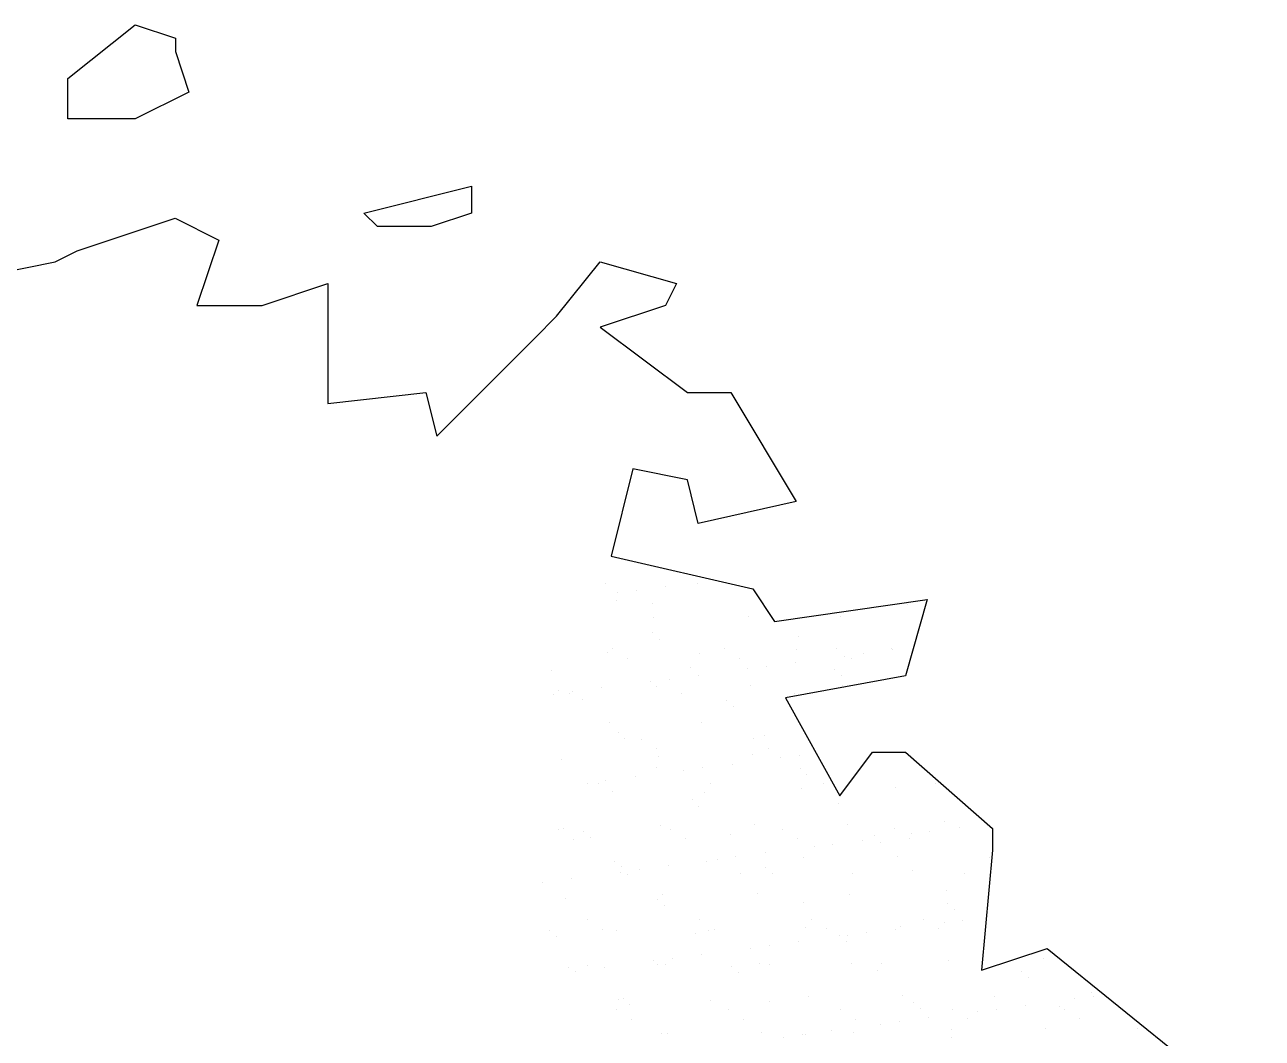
# Model space of a CAD drawing. Header units: millimetres. Extents: x 454 to 24074, y 929 to 15016.
# Drawn here: x 13684 to 14264, y 8238 to 8713 of the extents above; entities that cross this region are included whole.
import ezdxf

# ---------------------------------------------------------------- set-up
doc = ezdxf.new("R2010")
doc.units = ezdxf.units.MM
doc.layers.add('cadblocksdwg.com', color=255, linetype='Continuous')

# ---------------------------------------------------------------- blocks, each defined once
blk = doc.blocks.new('*X18')
at = {"color": 0}
for p, q in [((663.5523, 74.9424), (663.5523, 74.9424)), ((663.6194, 74.9392), (663.6194, 74.9392)), ((663.6546, 74.9419), (663.6546, 74.9419)), ((663.5661, 74.9322), (663.5661, 74.9322)), ((663.5869, 74.935), (663.5869, 74.935)), ((663.5653, 74.9238), (663.5653, 74.9238)), ((663.6052, 74.9204), (663.6052, 74.9204)), ((663.7254, 74.9225), (663.7254, 74.9225)), ((663.8878, 74.9189), (663.8878, 74.9189)), ((663.6064, 74.9049), (663.6064, 74.9049)), ((663.7111, 74.9062), (663.7111, 74.9062)), ((663.8134, 74.9057), (663.8134, 74.9057)), ((663.6051, 74.8874), (663.6051, 74.8874)), ((663.7676, 74.8838), (663.7676, 74.8838)), ((663.6125, 74.8806), (663.6125, 74.8806)), ((663.6845, 74.8699), (663.6845, 74.8699)), ((663.809, 74.8701), (663.809, 74.8701)), ((663.8699, 74.87), (663.8699, 74.87)), ((663.5548, 74.8653), (663.5548, 74.8653)), ((663.5599, 74.8697), (663.5599, 74.8697)), ((663.5768, 74.8589), (663.5768, 74.8589)), ((663.6572, 74.8648), (663.6572, 74.8648)), ((663.7014, 74.8592), (663.7014, 74.8592)), ((663.7652, 74.8687), (663.7652, 74.8687)), ((663.8183, 74.8618), (663.8183, 74.8618)), ((663.8259, 74.8594), (663.8259, 74.8594)), ((663.8391, 74.8646), (663.8391, 74.8646)), ((663.8716, 74.8689), (663.8716, 74.8689)), ((663.4923, 74.8455), (663.4923, 74.8455)), ((663.6473, 74.8487), (663.6473, 74.8487)), ((663.7106, 74.8477), (663.7106, 74.8477)), ((663.7315, 74.8504), (663.7315, 74.8504)), ((663.764, 74.8547), (663.764, 74.8547)), ((663.8074, 74.8473), (663.8074, 74.8473)), ((663.603, 74.8335), (663.603, 74.8335)), ((663.6238, 74.8362), (663.6238, 74.8362)), ((663.6563, 74.8405), (663.6563, 74.8405)), ((663.7136, 74.8291), (663.7136, 74.8291)), ((663.8147, 74.8406), (663.8147, 74.8406)), ((663.816, 74.8286), (663.816, 74.8286)), ((663.4953, 74.8193), (663.4953, 74.8193)), ((663.5009, 74.8239), (663.5009, 74.8239)), ((663.5129, 74.82), (663.5129, 74.82)), ((663.5161, 74.8221), (663.5161, 74.8221)), ((663.5486, 74.8263), (663.5486, 74.8263)), ((663.6089, 74.8278), (663.6089, 74.8278)), ((663.6375, 74.8202), (663.6375, 74.8202)), ((663.7621, 74.8205), (663.7621, 74.8205)), ((663.5271, 74.8136), (663.5271, 74.8136)), ((663.6871, 74.8122), (663.6871, 74.8122)), ((663.6945, 74.8055), (663.6945, 74.8055)), ((663.5574, 74.7882), (663.5574, 74.7882)), ((663.6597, 74.7877), (663.6597, 74.7877)), ((663.5669, 74.7771), (663.5669, 74.7771)), ((663.7293, 74.7736), (663.7293, 74.7736)), ((663.5742, 74.7704), (663.5742, 74.7704)), ((663.5922, 74.7695), (663.5922, 74.7695)), ((663.7168, 74.7697), (663.7168, 74.7697)), ((663.5034, 74.7468), (663.5034, 74.7468)), ((663.6091, 74.7588), (663.6091, 74.7588)), ((663.6115, 74.7507), (663.6115, 74.7507)), ((663.7162, 74.7521), (663.7162, 74.7521)), ((663.7337, 74.759), (663.7337, 74.759)), ((663.7475, 74.749), (663.7475, 74.749)), ((663.7683, 74.7517), (663.7683, 74.7517)), ((663.609, 74.7385), (663.609, 74.7385)), ((663.6398, 74.7348), (663.6398, 74.7348)), ((663.6607, 74.7375), (663.6607, 74.7375)), ((663.6932, 74.7418), (663.6932, 74.7418)), ((663.7691, 74.7371), (663.7691, 74.7371)), ((663.5322, 74.7206), (663.5322, 74.7206)), ((663.5452, 74.7198), (663.5452, 74.7198)), ((663.553, 74.7234), (663.553, 74.7234)), ((663.5855, 74.7276), (663.5855, 74.7276)), ((663.6698, 74.7201), (663.6698, 74.7201)), ((663.7765, 74.7303), (663.7765, 74.7303)), ((663.7944, 74.7203), (663.7944, 74.7203)), ((663.9189, 74.7205), (663.9189, 74.7205)), ((663.5599, 74.7112), (663.5599, 74.7112)), ((663.6622, 74.7107), (663.6622, 74.7107)), ((663.7702, 74.7146), (663.7702, 74.7146)), ((663.8749, 74.7159), (663.8749, 74.7159)), ((663.6489, 74.702), (663.6489, 74.702)), ((663.6562, 74.6952), (663.6562, 74.6952)), ((663.8113, 74.6985), (663.8113, 74.6985)), ((663.929, 74.6784), (663.929, 74.6784)), ((663.5, 74.6691), (663.5, 74.6691)), ((663.5059, 74.6698), (663.5059, 74.6698)), ((663.5286, 74.6669), (663.5286, 74.6669)), ((663.614, 74.6737), (663.614, 74.6737)), ((663.6245, 74.6693), (663.6245, 74.6693)), ((663.7187, 74.675), (663.7187, 74.675)), ((663.7491, 74.6696), (663.7491, 74.6696)), ((663.821, 74.6745), (663.821, 74.6745)), ((663.8737, 74.6698), (663.8737, 74.6698)), ((663.8921, 74.6644), (663.8921, 74.6644)), ((663.9129, 74.6672), (663.9129, 74.6672)), ((663.9454, 74.6715), (663.9454, 74.6715)), ((663.5168, 74.6584), (663.5168, 74.6584)), ((663.536, 74.6601), (663.536, 74.6601)), ((663.6414, 74.6586), (663.6414, 74.6586)), ((663.691, 74.6634), (663.691, 74.6634)), ((663.766, 74.6588), (663.766, 74.6588)), ((663.7844, 74.6503), (663.7844, 74.6503)), ((663.8052, 74.653), (663.8052, 74.653)), ((663.8377, 74.6573), (663.8377, 74.6573)), ((663.8511, 74.662), (663.8511, 74.662)), ((663.8585, 74.6552), (663.8585, 74.6552)), ((663.8905, 74.6591), (663.8905, 74.6591)), ((663.6767, 74.6361), (663.6767, 74.6361)), ((663.6975, 74.6388), (663.6975, 74.6388)), ((663.7301, 74.6431), (663.7301, 74.6431)), ((663.7728, 74.6375), (663.7728, 74.6375)), ((663.8775, 74.6388), (663.8775, 74.6388)), ((663.9798, 74.6383), (663.9798, 74.6383)), ((663.5624, 74.6341), (663.5624, 74.6341)), ((663.5708, 74.6282), (663.5708, 74.6282)), ((663.5899, 74.6246), (663.5899, 74.6246)), ((663.6224, 74.6289), (663.6224, 74.6289)), ((663.6647, 74.6336), (663.6647, 74.6336)), ((663.7308, 74.6269), (663.7308, 74.6269)), ((663.8933, 74.6233), (663.8933, 74.6233)), ((663.4822, 74.6105), (663.4822, 74.6105)), ((663.5147, 74.6147), (663.5147, 74.6147)), ((663.5691, 74.6219), (663.5691, 74.6219)), ((663.5776, 74.6197), (663.5776, 74.6197)), ((663.7021, 74.6199), (663.7021, 74.6199)), ((663.7382, 74.6201), (663.7382, 74.6201)), ((663.8267, 74.6201), (663.8267, 74.6201)), ((663.9513, 74.6204), (663.9513, 74.6204)), ((663.6165, 74.5966), (663.6165, 74.5966)), ((663.7212, 74.5979), (663.7212, 74.5979)), ((663.8235, 74.5974), (663.8235, 74.5974)), ((663.9316, 74.6013), (663.9316, 74.6013)), ((663.5085, 74.5927), (663.5085, 74.5927)), ((663.6106, 74.5918), (663.6106, 74.5918)), ((663.618, 74.585), (663.618, 74.585)), ((663.773, 74.5882), (663.773, 74.5882)), ((663.9331, 74.5869), (663.9331, 74.5869)), ((663.5323, 74.569), (663.5323, 74.569)), ((663.6568, 74.5692), (663.6568, 74.5692)), ((663.7814, 74.5694), (663.7814, 74.5694)), ((663.906, 74.5696), (663.906, 74.5696)), ((663.9404, 74.5801), (663.9404, 74.5801)), ((663.9498, 74.5685), (663.9498, 74.5685)), ((663.4904, 74.5567), (663.4904, 74.5567)), ((663.5491, 74.5582), (663.5491, 74.5582)), ((663.5649, 74.557), (663.5649, 74.557)), ((663.6672, 74.5565), (663.6672, 74.5565)), ((663.6737, 74.5584), (663.6737, 74.5584)), ((663.7753, 74.5604), (663.7753, 74.5604)), ((663.7983, 74.5587), (663.7983, 74.5587)), ((663.8421, 74.5543), (663.8421, 74.5543)), ((663.8746, 74.5586), (663.8746, 74.5586)), ((663.88, 74.5617), (663.88, 74.5617)), ((663.9228, 74.5589), (663.9228, 74.5589)), ((663.9289, 74.5657), (663.9289, 74.5657)), ((663.4977, 74.5499), (663.4977, 74.5499)), ((663.6528, 74.5531), (663.6528, 74.5531)), ((663.7344, 74.5401), (663.7344, 74.5401)), ((663.7669, 74.5444), (663.7669, 74.5444)), ((663.8128, 74.5517), (663.8128, 74.5517)), ((663.8202, 74.545), (663.8202, 74.545)), ((663.8213, 74.5515), (663.8213, 74.5515)), ((663.6593, 74.5302), (663.6593, 74.5302)), ((663.7136, 74.5374), (663.7136, 74.5374)), ((663.511, 74.5156), (663.511, 74.5156)), ((663.5325, 74.518), (663.5325, 74.518)), ((663.5516, 74.516), (663.5516, 74.516)), ((663.6059, 74.5232), (663.6059, 74.5232)), ((663.6099, 74.5195), (663.6099, 74.5195)), ((663.619, 74.5195), (663.619, 74.5195)), ((663.6268, 74.5259), (663.6268, 74.5259)), ((663.6926, 74.5166), (663.6926, 74.5166)), ((663.7237, 74.5208), (663.7237, 74.5208)), ((663.7344, 74.5197), (663.7344, 74.5197)), ((663.826, 74.5203), (663.826, 74.5203)), ((663.855, 74.5131), (663.855, 74.5131)), ((663.859, 74.52), (663.859, 74.52)), ((663.9341, 74.5242), (663.9341, 74.5242)), ((664.0388, 74.5256), (664.0388, 74.5256)), ((663.5191, 74.5118), (663.5191, 74.5118)), ((663.7, 74.5099), (663.7, 74.5099)), ((664.0151, 74.5117), (664.0151, 74.5117)), ((664.0224, 74.505), (664.0224, 74.505)), ((664.0929, 74.4881), (664.0929, 74.4881)), ((663.5674, 74.4799), (663.5674, 74.4799)), ((663.5723, 74.4815), (663.5723, 74.4815)), ((663.5797, 74.4748), (663.5797, 74.4748)), ((663.6698, 74.4794), (663.6698, 74.4794)), ((663.7348, 74.478), (663.7348, 74.478)), ((663.7778, 74.4833), (663.7778, 74.4833)), ((663.8825, 74.4847), (663.8825, 74.4847)), ((663.8948, 74.4766), (663.8948, 74.4766)), ((663.9848, 74.4842), (663.9848, 74.4842)), ((664.0192, 74.474), (664.0192, 74.474)), ((664.0572, 74.4731), (664.0572, 74.4731)), ((664.0735, 74.4812), (664.0735, 74.4812)), ((664.0943, 74.4839), (664.0943, 74.4839)), ((663.5646, 74.4688), (663.5646, 74.4688)), ((663.5814, 74.458), (663.5814, 74.458)), ((663.6891, 74.469), (663.6891, 74.469)), ((663.706, 74.4583), (663.706, 74.4583)), ((663.8137, 74.4692), (663.8137, 74.4692)), ((663.8306, 74.4585), (663.8306, 74.4585)), ((663.9022, 74.4699), (663.9022, 74.4699)), ((663.9115, 74.4599), (663.9115, 74.4599)), ((663.9383, 74.4695), (663.9383, 74.4695)), ((663.9551, 74.4587), (663.9551, 74.4587)), ((663.9658, 74.467), (663.9658, 74.467)), ((663.9866, 74.4697), (663.9866, 74.4697)), ((664.0628, 74.4697), (664.0628, 74.4697)), ((664.0797, 74.4589), (664.0797, 74.4589)), ((663.7262, 74.4438), (663.7262, 74.4438)), ((663.8038, 74.4457), (663.8038, 74.4457)), ((663.8582, 74.4528), (663.8582, 74.4528)), ((663.879, 74.4556), (663.879, 74.4556)), ((663.9366, 74.4472), (663.9366, 74.4472)), ((664.0413, 74.4485), (664.0413, 74.4485)), ((664.1436, 74.448), (664.1436, 74.448)), ((663.6145, 74.4429), (663.6145, 74.4429)), ((663.6215, 74.4424), (663.6215, 74.4424)), ((663.7505, 74.4387), (663.7505, 74.4387)), ((663.7713, 74.4414), (663.7713, 74.4414)), ((663.7746, 74.4415), (663.7746, 74.4415)), ((663.8286, 74.4433), (663.8286, 74.4433)), ((663.937, 74.438), (663.937, 74.438))]:
    blk.add_line(p, q, dxfattribs=at)
blk = doc.blocks.new('Trees side 014_cad-block.com')
at = {"color": 0}
blk.add_lwpolyline([(2285, 5003.3), (2335.1, 5013.3), (2355.1, 5023.3), (2445.2, 5053.3), (2485.3, 5033.3), (2475.2, 5003.3), (2465.2, 4973.3), (2525.3, 4973.3), (2585.4, 4993.3), (2585.4, 4933.2), (2585.4, 4903.2), (2585.4, 4883.2), (2675.5, 4893.2), (2675.5, 4893.2), (2685.5, 4853.2), (2775.6, 4943.2), (2795.6, 4963.3), (2835.7, 5013.3), (2905.8, 4993.3), (2895.8, 4973.3), (2835.7, 4953.3), (2915.8, 4893.2), (2945.8, 4893.2), (2955.8, 4893.2), (3015.9, 4793.1), (2925.8, 4773.1), (2915.8, 4813.1), (2865.7, 4823.2), (2845.7, 4743.1), (2845.7, 4743.1), (2975.9, 4713.1), (2995.9, 4683), (3136.1, 4703.1), (3116.1, 4633), (3005.9, 4613), (3056, 4522.9), (3086, 4563), (3116.1, 4563), (3196.2, 4492.9), (3196.2, 4472.9), (3186.1, 4362.8), (3246.2, 4382.8), (3443.9, 4222.7)], dxfattribs=at)
for points in [[(2346.7, 5181.6), (2408.5, 5231), (2445.6, 5218.6), (2445.6, 5206.3), (2457.9, 5169.2), (2408.5, 5144.5), (2346.7, 5144.5)], [(2618.6, 5058), (2717.5, 5082.7), (2717.5, 5058), (2680.4, 5045.7), (2631, 5045.7)]]:
    blk.add_lwpolyline(points, close=True, dxfattribs=at)
at = {"color": 0, "xscale": 826.9685674927985, "yscale": 826.9685674927985, "zscale": 826.9685674927985}
blk.add_blockref('*X18', (-545896.6, -57257.1), dxfattribs=at)

msp = doc.modelspace()

# ---------------------------------------------------------------- block references
at = {"layer": 'cadblocksdwg.com', "xscale": 0.5103099452236204, "yscale": 0.5103099452236204, "zscale": 0.5103099452236204}
msp.add_blockref('Trees side 014_cad-block.com', (12506.92, 6044.04), dxfattribs=at)

doc.saveas('drawing.dxf')
